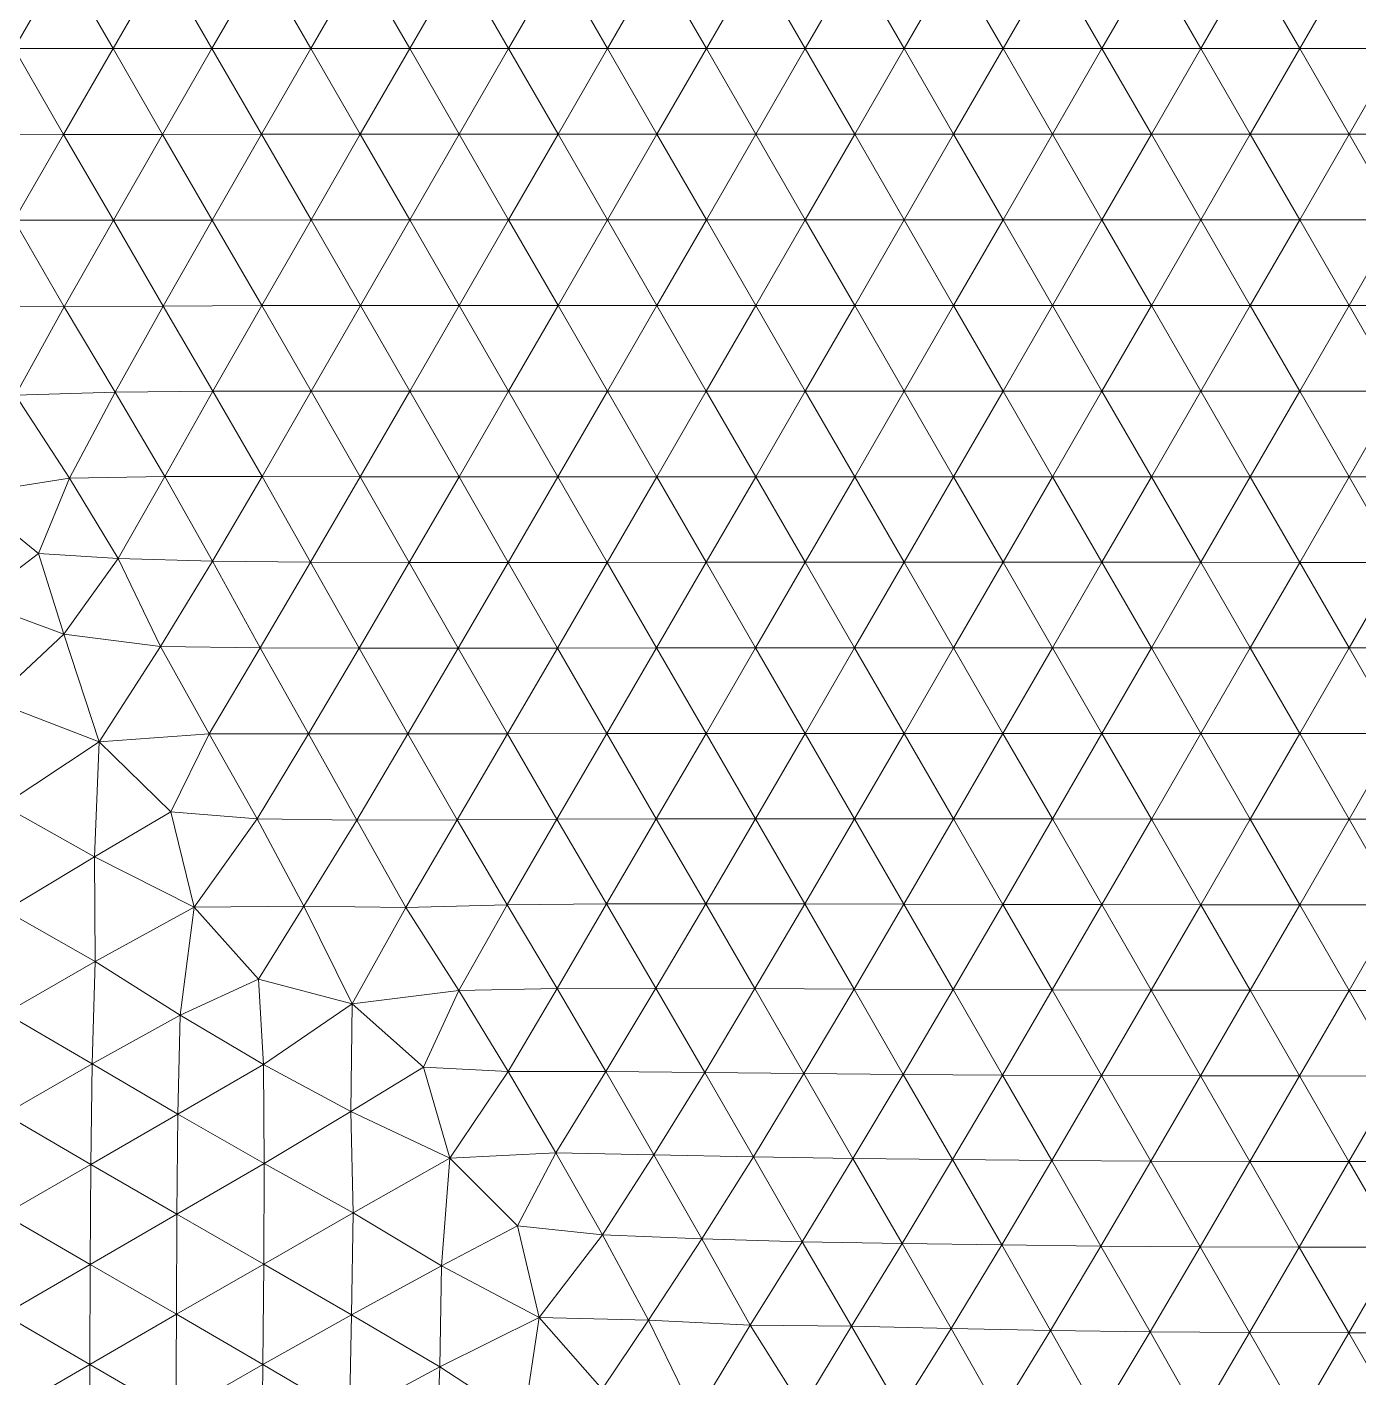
# Model space of a CAD drawing. Extents: x 1.2 to 53.9, y -43.5 to 3.2.
# Drawn here: x 4.126 to 6.82, y -34.23 to -31.497 of the extents above; entities that cross this region are included whole.
import ezdxf

# ---------------------------------------------------------------- set-up
doc = ezdxf.new("R2010")
doc.units = 0
doc.header["$MEASUREMENT"] = 0
doc.layers.add('layer', color=7, linetype='Continuous')

msp = doc.modelspace()

# ---------------------------------------------------------------- linework, layer by layer
at = {"layer": 'layer', "color": 47, "lineweight": 9}
for points in [[(4.1999, -31.3671), (3.9996, -31.3669), (4.0997, -31.5402)], [(4.3, -31.5404), (4.1999, -31.3671), (4.0997, -31.5402)], [(4.4, -31.3671), (4.1999, -31.3671), (4.3, -31.5404)], [(4.5001, -31.5404), (4.4, -31.3671), (4.3, -31.5404)], [(4.6, -31.3672), (4.4, -31.3671), (4.5001, -31.5404)], [(4.7001, -31.5404), (4.6, -31.3672), (4.5001, -31.5404)], [(4.8, -31.3672), (4.6, -31.3672), (4.7001, -31.5404)], [(4.9001, -31.5404), (4.8, -31.3672), (4.7001, -31.5404)], [(5, -31.3672), (4.8, -31.3672), (4.9001, -31.5404)], [(5.1, -31.5404), (5, -31.3672), (4.9001, -31.5404)], [(5.2, -31.3671), (5, -31.3672), (5.1, -31.5404)], [(5.3, -31.5403), (5.2, -31.3671), (5.1, -31.5404)], [(5.4, -31.3671), (5.2, -31.3671), (5.3, -31.5403)], [(5.5, -31.5403), (5.4, -31.3671), (5.3, -31.5403)], [(5.6, -31.3671), (5.4, -31.3671), (5.5, -31.5403)], [(5.7, -31.5403), (5.6, -31.3671), (5.5, -31.5403)], [(5.8, -31.3671), (5.6, -31.3671), (5.7, -31.5403)], [(5.9, -31.5403), (5.8, -31.3671), (5.7, -31.5403)], [(6, -31.3671), (5.8, -31.3671), (5.9, -31.5403)], [(6.1, -31.5403), (6, -31.3671), (5.9, -31.5403)], [(6.2, -31.3671), (6, -31.3671), (6.1, -31.5403)], [(6.3, -31.5403), (6.2, -31.3671), (6.1, -31.5403)], [(6.4, -31.3671), (6.2, -31.3671), (6.3, -31.5403)], [(6.5, -31.5403), (6.4, -31.3671), (6.3, -31.5403)], [(6.6, -31.3671), (6.4, -31.3671), (6.5, -31.5403)], [(6.7, -31.5403), (6.6, -31.3671), (6.5, -31.5403)], [(6.8, -31.3671), (6.6, -31.3671), (6.7, -31.5403)], [(6.9, -31.5403), (6.8, -31.3671), (6.7, -31.5403)], [(7, -31.3671), (6.8, -31.3671), (6.9, -31.5403)], [(4.2, -31.7138), (4.0997, -31.5402), (3.9995, -31.7134)], [(4.3, -31.5404), (4.0997, -31.5402), (4.2, -31.7138)], [(4.4002, -31.7138), (4.3, -31.5404), (4.2, -31.7138)], [(4.5001, -31.5404), (4.3, -31.5404), (4.4002, -31.7138)], [(4.6002, -31.7137), (4.5001, -31.5404), (4.4002, -31.7138)], [(4.7001, -31.5404), (4.5001, -31.5404), (4.6002, -31.7137)], [(4.8001, -31.7136), (4.7001, -31.5404), (4.6002, -31.7137)], [(4.9001, -31.5404), (4.7001, -31.5404), (4.8001, -31.7136)], [(5.0001, -31.7136), (4.9001, -31.5404), (4.8001, -31.7136)], [(5.1, -31.5404), (4.9001, -31.5404), (5.0001, -31.7136)], [(5.2, -31.7136), (5.1, -31.5404), (5.0001, -31.7136)], [(5.3, -31.5403), (5.1, -31.5404), (5.2, -31.7136)], [(5.4, -31.7136), (5.3, -31.5403), (5.2, -31.7136)], [(5.5, -31.5403), (5.3, -31.5403), (5.4, -31.7136)], [(5.6, -31.7135), (5.5, -31.5403), (5.4, -31.7136)], [(5.7, -31.5403), (5.5, -31.5403), (5.6, -31.7135)], [(5.8, -31.7135), (5.7, -31.5403), (5.6, -31.7135)], [(5.9, -31.5403), (5.7, -31.5403), (5.8, -31.7135)], [(6, -31.7135), (5.9, -31.5403), (5.8, -31.7135)], [(6.1, -31.5403), (5.9, -31.5403), (6, -31.7135)], [(6.2, -31.7135), (6.1, -31.5403), (6, -31.7135)], [(6.3, -31.5403), (6.1, -31.5403), (6.2, -31.7135)], [(6.4, -31.7135), (6.3, -31.5403), (6.2, -31.7135)], [(6.5, -31.5403), (6.3, -31.5403), (6.4, -31.7135)], [(6.6, -31.7135), (6.5, -31.5403), (6.4, -31.7135)], [(6.7, -31.5403), (6.5, -31.5403), (6.6, -31.7135)], [(6.8, -31.7135), (6.7, -31.5403), (6.6, -31.7135)], [(6.9, -31.5403), (6.7, -31.5403), (6.8, -31.7135)], [(7, -31.7135), (6.9, -31.5403), (6.8, -31.7135)], [(4.2, -31.7138), (3.9995, -31.7134), (4.1001, -31.8876)], [(4.3006, -31.8876), (4.2, -31.7138), (4.1001, -31.8876)], [(4.4002, -31.7138), (4.2, -31.7138), (4.3006, -31.8876)], [(4.5006, -31.8872), (4.4002, -31.7138), (4.3006, -31.8876)], [(4.6002, -31.7137), (4.4002, -31.7138), (4.5006, -31.8872)], [(4.7004, -31.887), (4.6002, -31.7137), (4.5006, -31.8872)], [(4.8001, -31.7136), (4.6002, -31.7137), (4.7004, -31.887)], [(4.9002, -31.8868), (4.8001, -31.7136), (4.7004, -31.887)], [(5.0001, -31.7136), (4.8001, -31.7136), (4.9002, -31.8868)], [(5.1, -31.8868), (5.0001, -31.7136), (4.9002, -31.8868)], [(5.2, -31.7136), (5.0001, -31.7136), (5.1, -31.8868)], [(5.3, -31.8868), (5.2, -31.7136), (5.1, -31.8868)], [(5.4, -31.7136), (5.2, -31.7136), (5.3, -31.8868)], [(5.5, -31.8868), (5.4, -31.7136), (5.3, -31.8868)], [(5.6, -31.7135), (5.4, -31.7136), (5.5, -31.8868)], [(5.7, -31.8868), (5.6, -31.7135), (5.5, -31.8868)], [(5.8, -31.7135), (5.6, -31.7135), (5.7, -31.8868)], [(5.9, -31.8867), (5.8, -31.7135), (5.7, -31.8868)], [(6, -31.7135), (5.8, -31.7135), (5.9, -31.8867)], [(6.1, -31.8867), (6, -31.7135), (5.9, -31.8867)], [(6.2, -31.7135), (6, -31.7135), (6.1, -31.8867)], [(6.3, -31.8867), (6.2, -31.7135), (6.1, -31.8867)], [(6.4, -31.7135), (6.2, -31.7135), (6.3, -31.8867)], [(6.5, -31.8867), (6.4, -31.7135), (6.3, -31.8867)], [(6.6, -31.7135), (6.4, -31.7135), (6.5, -31.8867)], [(6.7, -31.8867), (6.6, -31.7135), (6.5, -31.8867)], [(6.8, -31.7135), (6.6, -31.7135), (6.7, -31.8867)], [(6.9, -31.8867), (6.8, -31.7135), (6.7, -31.8867)], [(7, -31.7135), (6.8, -31.7135), (6.9, -31.8867)], [(4.2014, -32.0625), (4.1001, -31.8876), (4, -32.0622)], [(4.3006, -31.8876), (4.1001, -31.8876), (4.2014, -32.0625)], [(4.4015, -32.0611), (4.3006, -31.8876), (4.2014, -32.0625)], [(4.5006, -31.8872), (4.3006, -31.8876), (4.4015, -32.0611)], [(4.6009, -32.0603), (4.5006, -31.8872), (4.4015, -32.0611)], [(4.7004, -31.887), (4.5006, -31.8872), (4.6009, -32.0603)], [(4.8003, -32.0601), (4.7004, -31.887), (4.6009, -32.0603)], [(4.9002, -31.8868), (4.7004, -31.887), (4.8003, -32.0601)], [(5.0001, -32.06), (4.9002, -31.8868), (4.8003, -32.0601)], [(5.1, -31.8868), (4.9002, -31.8868), (5.0001, -32.06)], [(5.2, -32.06), (5.1, -31.8868), (5.0001, -32.06)], [(5.3, -31.8868), (5.1, -31.8868), (5.2, -32.06)], [(5.3999, -32.06), (5.3, -31.8868), (5.2, -32.06)], [(5.5, -31.8868), (5.3, -31.8868), (5.3999, -32.06)], [(5.6, -32.06), (5.5, -31.8868), (5.3999, -32.06)], [(5.7, -31.8868), (5.5, -31.8868), (5.6, -32.06)], [(5.8, -32.06), (5.7, -31.8868), (5.6, -32.06)], [(5.9, -31.8867), (5.7, -31.8868), (5.8, -32.06)], [(6, -32.0599), (5.9, -31.8867), (5.8, -32.06)], [(6.1, -31.8867), (5.9, -31.8867), (6, -32.0599)], [(6.2, -32.0599), (6.1, -31.8867), (6, -32.0599)], [(6.3, -31.8867), (6.1, -31.8867), (6.2, -32.0599)], [(6.4, -32.06), (6.3, -31.8867), (6.2, -32.0599)], [(6.5, -31.8867), (6.3, -31.8867), (6.4, -32.06)], [(6.6, -32.06), (6.5, -31.8867), (6.4, -32.06)], [(6.7, -31.8867), (6.5, -31.8867), (6.6, -32.06)], [(6.8, -32.06), (6.7, -31.8867), (6.6, -32.06)], [(6.9, -31.8867), (6.7, -31.8867), (6.8, -32.06)], [(7, -32.06), (6.9, -31.8867), (6.8, -32.06)], [(4.2014, -32.0625), (4, -32.0622), (4.1028, -32.2415)], [(4.304, -32.2356), (4.2014, -32.0625), (4.1028, -32.2415)], [(4.4015, -32.0611), (4.2014, -32.0625), (4.304, -32.2356)], [(4.5021, -32.2336), (4.4015, -32.0611), (4.304, -32.2356)], [(4.6009, -32.0603), (4.4015, -32.0611), (4.5021, -32.2336)], [(4.7007, -32.2332), (4.6009, -32.0603), (4.5021, -32.2336)], [(4.8003, -32.0601), (4.6009, -32.0603), (4.7007, -32.2332)], [(4.9001, -32.2332), (4.8003, -32.0601), (4.7007, -32.2332)], [(5.0001, -32.06), (4.8003, -32.0601), (4.9001, -32.2332)], [(5.0999, -32.2332), (5.0001, -32.06), (4.9001, -32.2332)], [(5.2, -32.06), (5.0001, -32.06), (5.0999, -32.2332)], [(5.2999, -32.2332), (5.2, -32.06), (5.0999, -32.2332)], [(5.3999, -32.06), (5.2, -32.06), (5.2999, -32.2332)], [(5.4999, -32.2332), (5.3999, -32.06), (5.2999, -32.2332)], [(5.6, -32.06), (5.3999, -32.06), (5.4999, -32.2332)], [(5.6999, -32.2332), (5.6, -32.06), (5.4999, -32.2332)], [(5.8, -32.06), (5.6, -32.06), (5.6999, -32.2332)], [(5.9, -32.2331), (5.8, -32.06), (5.6999, -32.2332)], [(6, -32.0599), (5.8, -32.06), (5.9, -32.2331)], [(6.1, -32.2331), (6, -32.0599), (5.9, -32.2331)], [(6.2, -32.0599), (6, -32.0599), (6.1, -32.2331)], [(6.3, -32.2331), (6.2, -32.0599), (6.1, -32.2331)], [(6.4, -32.06), (6.2, -32.0599), (6.3, -32.2331)], [(6.5, -32.2332), (6.4, -32.06), (6.3, -32.2331)], [(6.6, -32.06), (6.4, -32.06), (6.5, -32.2332)], [(6.7, -32.2332), (6.6, -32.06), (6.5, -32.2332)], [(6.8, -32.06), (6.6, -32.06), (6.7, -32.2332)], [(6.9, -32.2332), (6.8, -32.06), (6.7, -32.2332)], [(7, -32.06), (6.8, -32.06), (6.9, -32.2332)], [(4.2121, -32.4096), (4.1028, -32.2415), (4.0023, -32.4421)], [(4.304, -32.2356), (4.1028, -32.2415), (4.2121, -32.4096)], [(4.405, -32.4057), (4.304, -32.2356), (4.2121, -32.4096)], [(4.5021, -32.2336), (4.304, -32.2356), (4.405, -32.4057)], [(4.6013, -32.4059), (4.5021, -32.2336), (4.405, -32.4057)], [(4.7007, -32.2332), (4.5021, -32.2336), (4.6013, -32.4059)], [(4.8, -32.4063), (4.7007, -32.2332), (4.6013, -32.4059)], [(4.9001, -32.2332), (4.7007, -32.2332), (4.8, -32.4063)], [(4.9997, -32.4064), (4.9001, -32.2332), (4.8, -32.4063)], [(5.0999, -32.2332), (4.9001, -32.2332), (4.9997, -32.4064)], [(5.1997, -32.4064), (5.0999, -32.2332), (4.9997, -32.4064)], [(5.2999, -32.2332), (5.0999, -32.2332), (5.1997, -32.4064)], [(5.3998, -32.4064), (5.2999, -32.2332), (5.1997, -32.4064)], [(5.4999, -32.2332), (5.2999, -32.2332), (5.3998, -32.4064)], [(5.5999, -32.4063), (5.4999, -32.2332), (5.3998, -32.4064)], [(5.6999, -32.2332), (5.4999, -32.2332), (5.5999, -32.4063)], [(5.7999, -32.4063), (5.6999, -32.2332), (5.5999, -32.4063)], [(5.9, -32.2331), (5.6999, -32.2332), (5.7999, -32.4063)], [(6, -32.4063), (5.9, -32.2331), (5.7999, -32.4063)], [(6.1, -32.2331), (5.9, -32.2331), (6, -32.4063)], [(6.2, -32.4063), (6.1, -32.2331), (6, -32.4063)], [(6.3, -32.2331), (6.1, -32.2331), (6.2, -32.4063)], [(6.4, -32.4063), (6.3, -32.2331), (6.2, -32.4063)], [(6.5, -32.2332), (6.3, -32.2331), (6.4, -32.4063)], [(6.6, -32.4064), (6.5, -32.2332), (6.4, -32.4063)], [(6.7, -32.2332), (6.5, -32.2332), (6.6, -32.4064)], [(6.8, -32.4064), (6.7, -32.2332), (6.6, -32.4064)], [(6.9, -32.2332), (6.7, -32.2332), (6.8, -32.4064)], [(7, -32.4064), (6.9, -32.2332), (6.8, -32.4064)], [(4.2121, -32.4096), (4.0023, -32.4421), (4.1493, -32.5615)], [(4.3105, -32.5717), (4.2121, -32.4096), (4.1493, -32.5615)], [(4.405, -32.4057), (4.2121, -32.4096), (4.3105, -32.5717)], [(4.5014, -32.5775), (4.405, -32.4057), (4.3105, -32.5717)], [(4.6013, -32.4059), (4.405, -32.4057), (4.5014, -32.5775)], [(4.6994, -32.5792), (4.6013, -32.4059), (4.5014, -32.5775)], [(4.8, -32.4063), (4.6013, -32.4059), (4.6994, -32.5792)], [(4.899, -32.5797), (4.8, -32.4063), (4.6994, -32.5792)], [(4.9997, -32.4064), (4.8, -32.4063), (4.899, -32.5797)], [(5.0992, -32.5797), (4.9997, -32.4064), (4.899, -32.5797)], [(5.1997, -32.4064), (4.9997, -32.4064), (5.0992, -32.5797)], [(5.2995, -32.5796), (5.1997, -32.4064), (5.0992, -32.5797)], [(5.3998, -32.4064), (5.1997, -32.4064), (5.2995, -32.5796)], [(5.4997, -32.5795), (5.3998, -32.4064), (5.2995, -32.5796)], [(5.5999, -32.4063), (5.3998, -32.4064), (5.4997, -32.5795)], [(5.6998, -32.5795), (5.5999, -32.4063), (5.4997, -32.5795)], [(5.7999, -32.4063), (5.5999, -32.4063), (5.6998, -32.5795)], [(5.8999, -32.5795), (5.7999, -32.4063), (5.6998, -32.5795)], [(6, -32.4063), (5.7999, -32.4063), (5.8999, -32.5795)], [(6.0999, -32.5795), (6, -32.4063), (5.8999, -32.5795)], [(6.2, -32.4063), (6, -32.4063), (6.0999, -32.5795)], [(6.3, -32.5795), (6.2, -32.4063), (6.0999, -32.5795)], [(6.4, -32.4063), (6.2, -32.4063), (6.3, -32.5795)], [(6.5, -32.5795), (6.4, -32.4063), (6.3, -32.5795)], [(6.6, -32.4064), (6.4, -32.4063), (6.5, -32.5795)], [(6.7, -32.5796), (6.6, -32.4064), (6.5, -32.5795)], [(6.8, -32.4064), (6.6, -32.4064), (6.7, -32.5796)], [(6.9, -32.5796), (6.8, -32.4064), (6.7, -32.5796)], [(7, -32.4064), (6.8, -32.4064), (6.9, -32.5796)], [(4.1493, -32.5615), (4.0023, -32.4421), (4.0217, -32.6586)], [(4.2007, -32.7249), (4.1493, -32.5615), (4.0217, -32.6586)], [(4.3105, -32.5717), (4.1493, -32.5615), (4.2007, -32.7249)], [(4.3959, -32.7496), (4.3105, -32.5717), (4.2007, -32.7249)], [(4.5014, -32.5775), (4.3105, -32.5717), (4.3959, -32.7496)], [(4.5973, -32.7523), (4.5014, -32.5775), (4.3959, -32.7496)], [(4.6994, -32.5792), (4.5014, -32.5775), (4.5973, -32.7523)], [(4.7976, -32.753), (4.6994, -32.5792), (4.5973, -32.7523)], [(4.899, -32.5797), (4.6994, -32.5792), (4.7976, -32.753)], [(4.9983, -32.7531), (4.899, -32.5797), (4.7976, -32.753)], [(5.0992, -32.5797), (4.899, -32.5797), (4.9983, -32.7531)], [(5.1989, -32.7529), (5.0992, -32.5797), (4.9983, -32.7531)], [(5.2995, -32.5796), (5.0992, -32.5797), (5.1989, -32.7529)], [(5.3994, -32.7527), (5.2995, -32.5796), (5.1989, -32.7529)], [(5.4997, -32.5795), (5.2995, -32.5796), (5.3994, -32.7527)], [(5.5996, -32.7526), (5.4997, -32.5795), (5.3994, -32.7527)], [(5.6998, -32.5795), (5.4997, -32.5795), (5.5996, -32.7526)], [(5.7998, -32.7526), (5.6998, -32.5795), (5.5996, -32.7526)], [(5.8999, -32.5795), (5.6998, -32.5795), (5.7998, -32.7526)], [(5.9999, -32.7526), (5.8999, -32.5795), (5.7998, -32.7526)], [(6.0999, -32.5795), (5.8999, -32.5795), (5.9999, -32.7526)], [(6.1999, -32.7527), (6.0999, -32.5795), (5.9999, -32.7526)], [(6.3, -32.5795), (6.0999, -32.5795), (6.1999, -32.7527)], [(6.4, -32.7527), (6.3, -32.5795), (6.1999, -32.7527)], [(6.5, -32.5795), (6.3, -32.5795), (6.4, -32.7527)], [(6.6, -32.7527), (6.5, -32.5795), (6.4, -32.7527)], [(6.7, -32.5796), (6.5, -32.5795), (6.6, -32.7527)], [(6.8, -32.7528), (6.7, -32.5796), (6.6, -32.7527)], [(6.9, -32.5796), (6.7, -32.5796), (6.8, -32.7528)], [(7, -32.7528), (6.9, -32.5796), (6.8, -32.7528)], [(4.0217, -32.6586), (4.0565, -32.8595), (4.2007, -32.7249)], [(4.2007, -32.7249), (4.0565, -32.8595), (4.272, -32.9424)], [(4.3959, -32.7496), (4.2007, -32.7249), (4.272, -32.9424)], [(4.4947, -32.9263), (4.3959, -32.7496), (4.272, -32.9424)], [(4.5973, -32.7523), (4.3959, -32.7496), (4.4947, -32.9263)], [(4.6951, -32.9266), (4.5973, -32.7523), (4.4947, -32.9263)], [(4.7976, -32.753), (4.5973, -32.7523), (4.6951, -32.9266)], [(4.8964, -32.9268), (4.7976, -32.753), (4.6951, -32.9266)], [(4.9983, -32.7531), (4.7976, -32.753), (4.8964, -32.9268)], [(5.0978, -32.9264), (4.9983, -32.7531), (4.8964, -32.9268)], [(5.1989, -32.7529), (4.9983, -32.7531), (5.0978, -32.9264)], [(5.2988, -32.9259), (5.1989, -32.7529), (5.0978, -32.9264)], [(5.3994, -32.7527), (5.1989, -32.7529), (5.2988, -32.9259)], [(5.4993, -32.9256), (5.3994, -32.7527), (5.2988, -32.9259)], [(5.5996, -32.7526), (5.3994, -32.7527), (5.4993, -32.9256)], [(5.6996, -32.9256), (5.5996, -32.7526), (5.4993, -32.9256)], [(5.7998, -32.7526), (5.5996, -32.7526), (5.6996, -32.9256)], [(5.8997, -32.9256), (5.7998, -32.7526), (5.6996, -32.9256)], [(5.9999, -32.7526), (5.7998, -32.7526), (5.8997, -32.9256)], [(6.0998, -32.9257), (5.9999, -32.7526), (5.8997, -32.9256)], [(6.1999, -32.7527), (5.9999, -32.7526), (6.0998, -32.9257)], [(6.2999, -32.9258), (6.1999, -32.7527), (6.0998, -32.9257)], [(6.4, -32.7527), (6.1999, -32.7527), (6.2999, -32.9258)], [(6.4999, -32.9259), (6.4, -32.7527), (6.2999, -32.9258)], [(6.6, -32.7527), (6.4, -32.7527), (6.4999, -32.9259)], [(6.7, -32.9259), (6.6, -32.7527), (6.4999, -32.9259)], [(6.8, -32.7528), (6.6, -32.7527), (6.7, -32.9259)], [(6.9, -32.926), (6.8, -32.7528), (6.7, -32.9259)], [(7, -32.7528), (6.8, -32.7528), (6.9, -32.926)], [(4.0565, -32.8595), (4.0781, -33.0715), (4.272, -32.9424)], [(4.4947, -32.9263), (4.272, -32.9424), (4.4168, -33.0845)], [(4.5915, -33.0987), (4.4947, -32.9263), (4.4168, -33.0845)], [(4.6951, -32.9266), (4.4947, -32.9263), (4.5915, -33.0987)], [(4.793, -33.1009), (4.6951, -32.9266), (4.5915, -33.0987)], [(4.8964, -32.9268), (4.6951, -32.9266), (4.793, -33.1009)], [(4.9959, -33.1006), (4.8964, -32.9268), (4.793, -33.1009)], [(5.0978, -32.9264), (4.8964, -32.9268), (4.9959, -33.1006)], [(5.1978, -33.0991), (5.0978, -32.9264), (4.9959, -33.1006)], [(5.2988, -32.9259), (5.0978, -32.9264), (5.1978, -33.0991)], [(5.3987, -33.0984), (5.2988, -32.9259), (5.1978, -33.0991)], [(5.4993, -32.9256), (5.2988, -32.9259), (5.3987, -33.0984)], [(5.5992, -33.0982), (5.4993, -32.9256), (5.3987, -33.0984)], [(5.6996, -32.9256), (5.4993, -32.9256), (5.5992, -33.0982)], [(5.7995, -33.0984), (5.6996, -32.9256), (5.5992, -33.0982)], [(5.8997, -32.9256), (5.6996, -32.9256), (5.7995, -33.0984)], [(5.9997, -33.0986), (5.8997, -32.9256), (5.7995, -33.0984)], [(6.0998, -32.9257), (5.8997, -32.9256), (5.9997, -33.0986)], [(6.1998, -33.0988), (6.0998, -32.9257), (5.9997, -33.0986)], [(6.2999, -32.9258), (6.0998, -32.9257), (6.1998, -33.0988)], [(6.3999, -33.099), (6.2999, -32.9258), (6.1998, -33.0988)], [(6.4999, -32.9259), (6.2999, -32.9258), (6.3999, -33.099)], [(6.5999, -33.0991), (6.4999, -32.9259), (6.3999, -33.099)], [(6.7, -32.9259), (6.4999, -32.9259), (6.5999, -33.0991)], [(6.8, -33.0991), (6.7, -32.9259), (6.5999, -33.0991)], [(6.9, -32.926), (6.7, -32.9259), (6.8, -33.0991)], [(7, -33.0992), (6.9, -32.926), (6.8, -33.0991)], [(4.272, -32.9424), (4.0781, -33.0715), (4.2627, -33.1751)], [(4.272, -32.9424), (4.2627, -33.1751), (4.4168, -33.0845)], [(4.0781, -33.0715), (4.0826, -33.2841), (4.2627, -33.1751)], [(4.4168, -33.0845), (4.2627, -33.1751), (4.4643, -33.2772)], [(4.4168, -33.0845), (4.4643, -33.2772), (4.5915, -33.0987)], [(4.5915, -33.0987), (4.4643, -33.2772), (4.6862, -33.2748)], [(4.793, -33.1009), (4.5915, -33.0987), (4.6862, -33.2748)], [(4.8924, -33.2778), (4.793, -33.1009), (4.6862, -33.2748)], [(4.9959, -33.1006), (4.793, -33.1009), (4.8924, -33.2778)], [(5.097, -33.2726), (4.9959, -33.1006), (4.8924, -33.2778)], [(5.1978, -33.0991), (4.9959, -33.1006), (5.097, -33.2726)], [(5.2981, -33.2706), (5.1978, -33.0991), (5.097, -33.2726)], [(5.3987, -33.0984), (5.1978, -33.0991), (5.2981, -33.2706)], [(5.4986, -33.2703), (5.3987, -33.0984), (5.2981, -33.2706)], [(5.5992, -33.0982), (5.3987, -33.0984), (5.4986, -33.2703)], [(5.699, -33.2707), (5.5992, -33.0982), (5.4986, -33.2703)], [(5.7995, -33.0984), (5.5992, -33.0982), (5.699, -33.2707)], [(5.8993, -33.2712), (5.7995, -33.0984), (5.699, -33.2707)], [(5.9997, -33.0986), (5.7995, -33.0984), (5.8993, -33.2712)], [(6.0996, -33.2716), (5.9997, -33.0986), (5.8993, -33.2712)], [(6.1998, -33.0988), (5.9997, -33.0986), (6.0996, -33.2716)], [(6.2997, -33.2719), (6.1998, -33.0988), (6.0996, -33.2716)], [(6.3999, -33.099), (6.1998, -33.0988), (6.2997, -33.2719)], [(6.4998, -33.2721), (6.3999, -33.099), (6.2997, -33.2719)], [(6.5999, -33.0991), (6.3999, -33.099), (6.4998, -33.2721)], [(6.6999, -33.2722), (6.5999, -33.0991), (6.4998, -33.2721)], [(6.8, -33.0991), (6.5999, -33.0991), (6.6999, -33.2722)], [(6.8999, -33.2723), (6.8, -33.0991), (6.6999, -33.2722)], [(7, -33.0992), (6.8, -33.0991), (6.8999, -33.2723)], [(4.2627, -33.1751), (4.0826, -33.2841), (4.264, -33.3868)], [(4.2627, -33.1751), (4.264, -33.3868), (4.4643, -33.2772)], [(4.0826, -33.2841), (4.0828, -33.4917), (4.264, -33.3868)], [(4.4643, -33.2772), (4.264, -33.3868), (4.4357, -33.4957)], [(4.4643, -33.2772), (4.4357, -33.4957), (4.5945, -33.4231)], [(4.4643, -33.2772), (4.5945, -33.4231), (4.6862, -33.2748)], [(4.6862, -33.2748), (4.5945, -33.4231), (4.7833, -33.4724)], [(4.8924, -33.2778), (4.6862, -33.2748), (4.7833, -33.4724)], [(4.9992, -33.4456), (4.8924, -33.2778), (4.7833, -33.4724)], [(5.097, -33.2726), (4.8924, -33.2778), (4.9992, -33.4456)], [(5.1979, -33.4416), (5.097, -33.2726), (4.9992, -33.4456)], [(5.2981, -33.2706), (5.097, -33.2726), (5.1979, -33.4416)], [(5.3978, -33.4411), (5.2981, -33.2706), (5.1979, -33.4416)], [(5.4986, -33.2703), (5.2981, -33.2706), (5.3978, -33.4411)], [(5.5981, -33.4419), (5.4986, -33.2703), (5.3978, -33.4411)], [(5.699, -33.2707), (5.4986, -33.2703), (5.5981, -33.4419)], [(5.7987, -33.443), (5.699, -33.2707), (5.5981, -33.4419)], [(5.8993, -33.2712), (5.699, -33.2707), (5.7987, -33.443)], [(5.9991, -33.4439), (5.8993, -33.2712), (5.7987, -33.443)], [(6.0996, -33.2716), (5.8993, -33.2712), (5.9991, -33.4439)], [(6.1994, -33.4446), (6.0996, -33.2716), (5.9991, -33.4439)], [(6.2997, -33.2719), (6.0996, -33.2716), (6.1994, -33.4446)], [(6.3997, -33.445), (6.2997, -33.2719), (6.1994, -33.4446)], [(6.4998, -33.2721), (6.2997, -33.2719), (6.3997, -33.445)], [(6.5998, -33.4453), (6.4998, -33.2721), (6.3997, -33.445)], [(6.6999, -33.2722), (6.4998, -33.2721), (6.5998, -33.4453)], [(6.7999, -33.4454), (6.6999, -33.2722), (6.5998, -33.4453)], [(6.8999, -33.2723), (6.6999, -33.2722), (6.7999, -33.4454)], [(6.9999, -33.4455), (6.8999, -33.2723), (6.7999, -33.4454)], [(4.264, -33.3868), (4.0828, -33.4917), (4.258, -33.5943)], [(4.264, -33.3868), (4.258, -33.5943), (4.4357, -33.4957)], [(4.5945, -33.4231), (4.4357, -33.4957), (4.6046, -33.5955)], [(4.5945, -33.4231), (4.6046, -33.5955), (4.7833, -33.4724)], [(4.9992, -33.4456), (4.7833, -33.4724), (4.928, -33.6005)], [(5.099, -33.6095), (4.9992, -33.4456), (4.928, -33.6005)], [(5.1979, -33.4416), (4.9992, -33.4456), (5.099, -33.6095)], [(5.2968, -33.6095), (5.1979, -33.4416), (5.099, -33.6095)], [(5.3978, -33.4411), (5.1979, -33.4416), (5.2968, -33.6095)], [(5.4966, -33.6114), (5.3978, -33.4411), (5.2968, -33.6095)], [(5.5981, -33.4419), (5.3978, -33.4411), (5.4966, -33.6114)], [(5.6974, -33.6136), (5.5981, -33.4419), (5.4966, -33.6114)], [(5.7987, -33.443), (5.5981, -33.4419), (5.6974, -33.6136)], [(5.8982, -33.6154), (5.7987, -33.443), (5.6974, -33.6136)], [(5.9991, -33.4439), (5.7987, -33.443), (5.8982, -33.6154)], [(6.0988, -33.6167), (5.9991, -33.4439), (5.8982, -33.6154)], [(6.1994, -33.4446), (5.9991, -33.4439), (6.0988, -33.6167)], [(6.2993, -33.6176), (6.1994, -33.4446), (6.0988, -33.6167)], [(6.3997, -33.445), (6.1994, -33.4446), (6.2993, -33.6176)], [(6.4995, -33.6182), (6.3997, -33.445), (6.2993, -33.6176)], [(6.5998, -33.4453), (6.3997, -33.445), (6.4995, -33.6182)], [(6.6997, -33.6185), (6.5998, -33.4453), (6.4995, -33.6182)], [(6.7999, -33.4454), (6.5998, -33.4453), (6.6997, -33.6185)], [(6.8998, -33.6187), (6.7999, -33.4454), (6.6997, -33.6185)], [(6.9999, -33.4455), (6.7999, -33.4454), (6.8998, -33.6187)], [(4.7833, -33.4724), (4.6046, -33.5955), (4.7807, -33.6907)], [(4.7833, -33.4724), (4.7807, -33.6907), (4.928, -33.6005)], [(4.0828, -33.4917), (4.0812, -33.6962), (4.258, -33.5943)], [(4.4357, -33.4957), (4.258, -33.5943), (4.4309, -33.6962)], [(4.4357, -33.4957), (4.4309, -33.6962), (4.6046, -33.5955)], [(4.258, -33.5943), (4.0812, -33.6962), (4.2552, -33.7974)], [(4.258, -33.5943), (4.2552, -33.7974), (4.4309, -33.6962)], [(4.6046, -33.5955), (4.4309, -33.6962), (4.6055, -33.7958)], [(4.6046, -33.5955), (4.6055, -33.7958), (4.7807, -33.6907)], [(4.928, -33.6005), (4.7807, -33.6907), (4.9809, -33.785)], [(4.928, -33.6005), (4.9809, -33.785), (5.099, -33.6095)], [(5.099, -33.6095), (4.9809, -33.785), (5.1957, -33.774)], [(5.2968, -33.6095), (5.099, -33.6095), (5.1957, -33.774)], [(5.394, -33.7779), (5.2968, -33.6095), (5.1957, -33.774)], [(5.4966, -33.6114), (5.2968, -33.6095), (5.394, -33.7779)], [(5.595, -33.7822), (5.4966, -33.6114), (5.394, -33.7779)], [(5.6974, -33.6136), (5.4966, -33.6114), (5.595, -33.7822)], [(5.7965, -33.7855), (5.6974, -33.6136), (5.595, -33.7822)], [(5.8982, -33.6154), (5.6974, -33.6136), (5.7965, -33.7855)], [(5.9977, -33.7878), (5.8982, -33.6154), (5.7965, -33.7855)], [(6.0988, -33.6167), (5.8982, -33.6154), (5.9977, -33.7878)], [(6.1985, -33.7896), (6.0988, -33.6167), (5.9977, -33.7878)], [(6.2993, -33.6176), (6.0988, -33.6167), (6.1985, -33.7896)], [(6.399, -33.7907), (6.2993, -33.6176), (6.1985, -33.7896)], [(6.4995, -33.6182), (6.2993, -33.6176), (6.399, -33.7907)], [(6.5994, -33.7914), (6.4995, -33.6182), (6.399, -33.7907)], [(6.6997, -33.6185), (6.4995, -33.6182), (6.5994, -33.7914)], [(6.7996, -33.7918), (6.6997, -33.6185), (6.5994, -33.7914)], [(6.8998, -33.6187), (6.6997, -33.6185), (6.7996, -33.7918)], [(6.9998, -33.7919), (6.8998, -33.6187), (6.7996, -33.7918)], [(4.7807, -33.6907), (4.6055, -33.7958), (4.7856, -33.8958)], [(4.7807, -33.6907), (4.7856, -33.8958), (4.9809, -33.785)], [(4.0812, -33.6962), (4.0801, -33.899), (4.2552, -33.7974)], [(4.4309, -33.6962), (4.2552, -33.7974), (4.4293, -33.8982)], [(4.4309, -33.6962), (4.4293, -33.8982), (4.6055, -33.7958)], [(4.9809, -33.785), (5.1178, -33.9218), (5.1957, -33.774)], [(5.1957, -33.774), (5.1178, -33.9218), (5.2899, -33.9401)], [(5.394, -33.7779), (5.1957, -33.774), (5.2899, -33.9401)], [(5.4907, -33.9484), (5.394, -33.7779), (5.2899, -33.9401)], [(5.595, -33.7822), (5.394, -33.7779), (5.4907, -33.9484)], [(4.2552, -33.7974), (4.0801, -33.899), (4.2539, -33.9999)], [(4.2552, -33.7974), (4.2539, -33.9999), (4.4293, -33.8982)], [(4.6055, -33.7958), (4.4293, -33.8982), (4.605, -33.9991)], [(4.6055, -33.7958), (4.605, -33.9991), (4.7856, -33.8958)], [(4.9809, -33.785), (4.7856, -33.8958), (4.964, -34.003)], [(4.9809, -33.785), (4.964, -34.003), (5.1178, -33.9218)], [(5.6936, -33.9539), (5.595, -33.7822), (5.4907, -33.9484)], [(5.7965, -33.7855), (5.595, -33.7822), (5.6936, -33.9539)], [(5.8959, -33.9574), (5.7965, -33.7855), (5.6936, -33.9539)], [(5.9977, -33.7878), (5.7965, -33.7855), (5.8959, -33.9574)], [(6.0972, -33.9604), (5.9977, -33.7878), (5.8959, -33.9574)], [(6.1985, -33.7896), (5.9977, -33.7878), (6.0972, -33.9604)], [(6.298, -33.9627), (6.1985, -33.7896), (6.0972, -33.9604)], [(6.399, -33.7907), (6.1985, -33.7896), (6.298, -33.9627)], [(6.4987, -33.9641), (6.399, -33.7907), (6.298, -33.9627)], [(6.5994, -33.7914), (6.399, -33.7907), (6.4987, -33.9641)], [(6.6992, -33.9648), (6.5994, -33.7914), (6.4987, -33.9641)], [(6.7996, -33.7918), (6.5994, -33.7914), (6.6992, -33.9648)], [(6.8995, -33.9651), (6.7996, -33.7918), (6.6992, -33.9648)], [(6.9998, -33.7919), (6.7996, -33.7918), (6.8995, -33.9651)], [(4.0801, -33.899), (4.0795, -34.1012), (4.2539, -33.9999)], [(4.4293, -33.8982), (4.2539, -33.9999), (4.4282, -34.1008)], [(4.4293, -33.8982), (4.4282, -34.1008), (4.605, -33.9991)], [(4.7856, -33.8958), (4.605, -33.9991), (4.782, -34.102)], [(4.7856, -33.8958), (4.782, -34.102), (4.964, -34.003)], [(5.1178, -33.9218), (4.964, -34.003), (5.1616, -34.1074)], [(5.1178, -33.9218), (5.1616, -34.1074), (5.2899, -33.9401)], [(5.2899, -33.9401), (5.1616, -34.1074), (5.3827, -34.1124)], [(5.4907, -33.9484), (5.2899, -33.9401), (5.3827, -34.1124)], [(5.5888, -34.1226), (5.4907, -33.9484), (5.3827, -34.1124)], [(5.6936, -33.9539), (5.4907, -33.9484), (5.5888, -34.1226)], [(5.7935, -34.125), (5.6936, -33.9539), (5.5888, -34.1226)], [(5.8959, -33.9574), (5.6936, -33.9539), (5.7935, -34.125)], [(5.9949, -34.1293), (5.8959, -33.9574), (5.7935, -34.125)], [(6.0972, -33.9604), (5.8959, -33.9574), (5.9949, -34.1293)], [(6.1961, -34.1335), (6.0972, -33.9604), (5.9949, -34.1293)], [(6.298, -33.9627), (6.0972, -33.9604), (6.1961, -34.1335)], [(6.3973, -34.1363), (6.298, -33.9627), (6.1961, -34.1335)], [(6.4987, -33.9641), (6.298, -33.9627), (6.3973, -34.1363)], [(6.5983, -34.1377), (6.4987, -33.9641), (6.3973, -34.1363)], [(6.6992, -33.9648), (6.4987, -33.9641), (6.5983, -34.1377)], [(6.799, -34.1382), (6.6992, -33.9648), (6.5983, -34.1377)], [(6.8995, -33.9651), (6.6992, -33.9648), (6.799, -34.1382)], [(6.9995, -34.1384), (6.8995, -33.9651), (6.799, -34.1382)], [(4.2539, -33.9999), (4.0795, -34.1012), (4.2531, -34.2021)], [(4.2539, -33.9999), (4.2531, -34.2021), (4.4282, -34.1008)], [(4.605, -33.9991), (4.4282, -34.1008), (4.6031, -34.2025)], [(4.605, -33.9991), (4.6031, -34.2025), (4.782, -34.102)], [(4.964, -34.003), (4.782, -34.102), (4.9607, -34.207)], [(4.964, -34.003), (4.9607, -34.207), (5.1616, -34.1074)], [(4.0795, -34.1012), (4.079, -34.3031), (4.2531, -34.2021)], [(4.4282, -34.1008), (4.2531, -34.2021), (4.427, -34.3032)], [(4.4282, -34.1008), (4.427, -34.3032), (4.6031, -34.2025)], [(4.782, -34.102), (4.6031, -34.2025), (4.7784, -34.3052)], [(4.782, -34.102), (4.7784, -34.3052), (4.9607, -34.207)], [(5.1616, -34.1074), (4.9607, -34.207), (5.1303, -34.3173)], [(5.1616, -34.1074), (5.1303, -34.3173), (5.2895, -34.2521)], [(5.1616, -34.1074), (5.2895, -34.2521), (5.3827, -34.1124)], [(5.3827, -34.1124), (5.2895, -34.2521), (5.4773, -34.3068)], [(5.3827, -34.1124), (5.4773, -34.3068), (5.5888, -34.1226)], [(5.5888, -34.1226), (5.4773, -34.3068), (5.6936, -34.2898)], [(5.7935, -34.125), (5.5888, -34.1226), (5.6936, -34.2898)], [(5.8921, -34.2949), (5.7935, -34.125), (5.6936, -34.2898)], [(5.9949, -34.1293), (5.7935, -34.125), (5.8921, -34.2949)], [(6.0925, -34.3023), (5.9949, -34.1293), (5.8921, -34.2949)], [(6.1961, -34.1335), (5.9949, -34.1293), (6.0925, -34.3023)], [(6.2944, -34.308), (6.1961, -34.1335), (6.0925, -34.3023)], [(6.3973, -34.1363), (6.1961, -34.1335), (6.2944, -34.308)], [(6.4965, -34.3107), (6.3973, -34.1363), (6.2944, -34.308)], [(6.5983, -34.1377), (6.3973, -34.1363), (6.4965, -34.3107)], [(6.698, -34.3115), (6.5983, -34.1377), (6.4965, -34.3107)], [(6.799, -34.1382), (6.5983, -34.1377), (6.698, -34.3115)], [(6.8989, -34.3116), (6.799, -34.1382), (6.698, -34.3115)], [(6.9995, -34.1384), (6.799, -34.1382), (6.8989, -34.3116)], [(4.2531, -34.2021), (4.079, -34.3031), (4.2525, -34.4041)], [(4.2531, -34.2021), (4.2525, -34.4041), (4.427, -34.3032)], [(4.6031, -34.2025), (4.427, -34.3032), (4.6011, -34.4048)], [(4.6031, -34.2025), (4.6011, -34.4048), (4.7784, -34.3052)], [(4.9607, -34.207), (4.7784, -34.3052), (4.9521, -34.4092)], [(4.9607, -34.207), (4.9521, -34.4092), (5.1303, -34.3173)]]:
    msp.add_3dface(points, dxfattribs=at)

doc.saveas('drawing.dxf')
